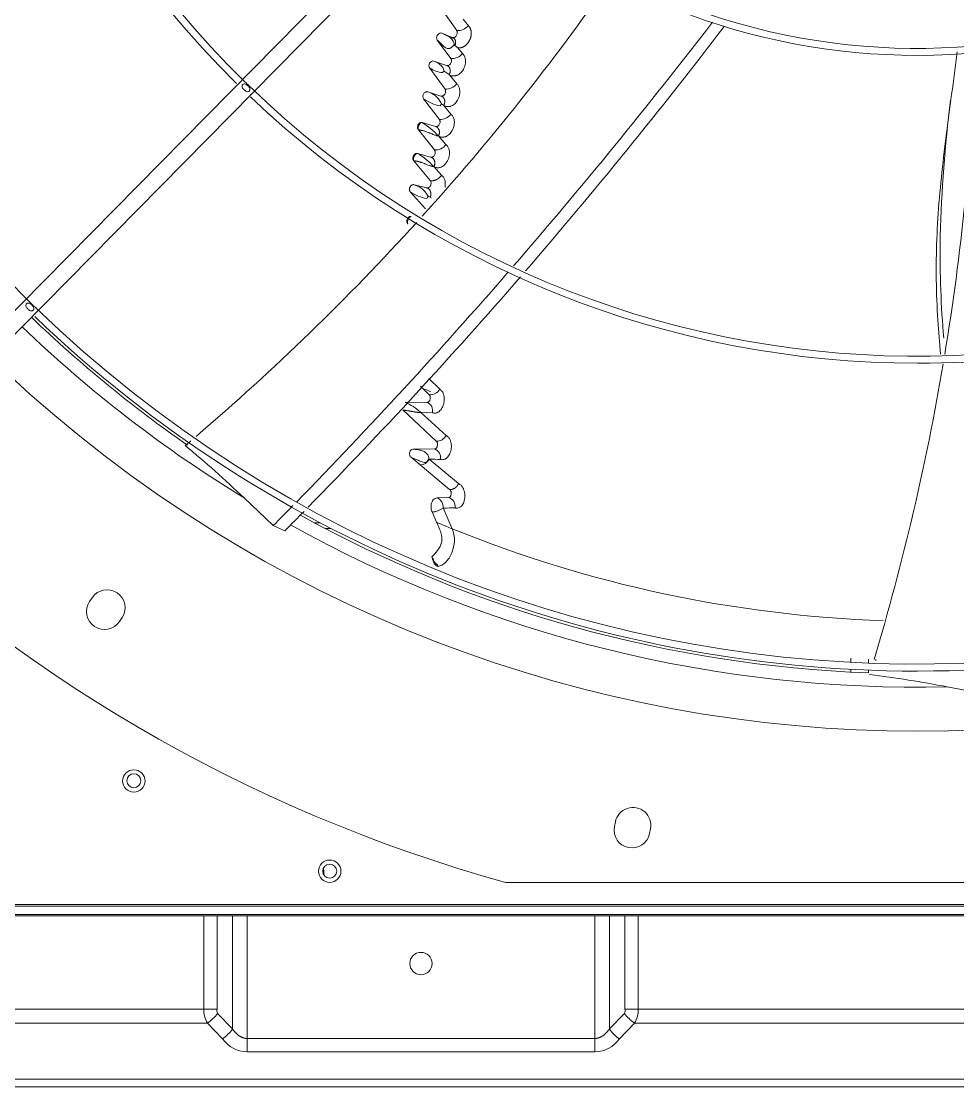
# Model space of a CAD drawing. Header units: millimetres. Extents: x 113490 to 142599, y -20467 to 115.
# Drawn here: x 125021 to 125355.6, y -11964.5 to -11583.8 of the extents above; entities that cross this region are included whole.
import ezdxf

# ---------------------------------------------------------------- set-up
doc = ezdxf.new("R2010")
doc.units = ezdxf.units.MM
doc.layers.add('DV3_0', color=7, linetype='Continuous')

msp = doc.modelspace()

# ---------------------------------------------------------------- linework, layer by layer
at = {"layer": 'DV3_0', "color": 7, "linetype": 'Continuous', "lineweight": 15}
for p, q in [((125327.2, -11374.23), (124993.6, -11712.53)), ((124994.45, -11720.21), (125332.11, -11377.79)), ((125176.62, -11587.14), (125172.01, -11580.55)), ((125180.78, -11585.38), (125178.97, -11583.04)), ((125174.51, -11597.1), (125169.68, -11590.5)), ((125171.3, -11588.05), (125175.02, -11589.58)), ((125175.84, -11590.08), (125171.84, -11588.41)), ((125175.66, -11592.25), (125175.95, -11592.46)), ((125175.94, -11592.46), (125177.06, -11593.26)), ((125178.67, -11595.27), (125177.06, -11593.26)), ((125168.48, -11598.03), (125173.01, -11599.59)), ((125172.43, -11608), (125166.95, -11600.5)), ((125172.09, -11601.57), (125173.93, -11602.84)), ((125176.61, -11606.15), (125174.03, -11602.92)), ((125166.27, -11608.99), (125170.98, -11610.5)), ((125170.43, -11618.86), (125164.79, -11611.5)), ((125170.8, -11613.89), (125170.7, -11614.06)), ((125170.95, -11613.63), (125170.8, -11613.89)), ((125170.89, -11612.83), (125171.12, -11613.27)), ((125171.12, -11613.27), (125170.95, -11613.63)), ((125171.12, -11613.27), (125171.93, -11613.82)), ((125174.56, -11616.97), (125171.93, -11613.82)), ((125171.93, -11613.82), (125171.98, -11613.84)), ((125164.31, -11620), (125169.04, -11621.4)), ((125168.68, -11629.78), (125162.9, -11622.54)), ((125172.75, -11627.86), (125170.06, -11624.76)), ((125170.06, -11624.76), (125170.11, -11624.77)), ((125167.19, -11640.75), (125161.25, -11633.62)), ((125162.61, -11631.05), (125167.35, -11632.34)), ((125171.18, -11638.82), (125168.4, -11635.71)), ((125168.4, -11635.71), (125168.48, -11635.74)), ((125165.46, -11650.78), (125160.07, -11644.81)), ((125161.37, -11642.2), (125165.9, -11643.34)), ((125165.74, -11645.22), (125166.43, -11646.26)), ((125166.19, -11646.7), (125165.92, -11647.11)), ((125166.43, -11646.26), (125166.19, -11646.7)), ((125166.43, -11646.26), (125167.13, -11646.67)), ((125170.52, -11715.25), (125166.65, -11711.49)), ((125166.8, -11717.25), (125163.72, -11714.13)), ((125158.15, -11719.92), (125165.98, -11719.99)), ((125169.3, -11733.81), (125157.31, -11722.68)), ((125163.66, -11723.51), (125167.91, -11723.7)), ((125172.8, -11731.77), (125163.67, -11723.51)), ((125163.6, -11742.25), (125160.29, -11739.54)), ((125160.92, -11736.7), (125168.66, -11736.62)), ((125166.73, -11740.27), (125166.69, -11740.05)), ((125177.27, -11748.98), (125166.73, -11740.27)), ((125174.08, -11751.06), (125163.6, -11742.25)), ((125100.63, -11754.1), (125111.07, -11764)), ((125169.63, -11754.06), (125173.69, -11753.96)), ((125169.43, -11762.82), (125167.82, -11759.14)), ((125175, -11765.15), (125171.77, -11757.71)), ((125125.72, -11762.98), (125127.85, -11762.98)), ((125111.07, -11764), (125115.16, -11765.89)), ((125131.67, -11764.98), (125129.51, -11764.98)), ((125167.74, -11775.19), (125167.75, -11775.17)), ((125046.38, -11789.76), (125045.44, -11791.17)), ((125056.08, -11798.28), (125057.02, -11796.87)), ((125317.43, -11812.87), (125317.43, -11811.36)), ((125317.43, -11816.37), (125317.43, -11815.37)), ((125351.89, -11821.62), (125366.03, -11824.31)), ((125233.29, -11869.88), (125232.96, -11871.55)), ((125245.51, -11874.04), (125245.84, -11872.38)), ((125129.02, -11886.32), (125129.23, -11888.99)), ((125488.41, -11891.49), (125194.06, -11891.49)), ((125838.58, -11899.99), (124844.67, -11899.99)), ((125838.58, -11902.99), (124844.67, -11902.99)), ((125086.22, -11903.49), (125001.46, -11903.49)), ((125090.99, -11903.49), (125086.22, -11903.49)), ((125090.99, -11903.49), (125096.51, -11903.49)), ((125101.68, -11903.49), (125096.51, -11903.49)), ((125101.68, -11903.49), (125226, -11903.49)), ((125231.16, -11903.49), (125226, -11903.49)), ((125231.16, -11903.49), (125236.69, -11903.49)), ((125241.46, -11903.49), (125236.69, -11903.49)), ((125241.46, -11903.49), (125441.02, -11903.49)), ((124783.62, -11964.49), (125898.86, -11964.49))]:
    msp.add_line(p, q, dxfattribs=at)
at = {"layer": 'DV3_0', "color": 7, "linetype": 'Continuous', "lineweight": 20}
for p, q in [((125323.74, -11813.15), (125323.74, -11811.7)), ((125326.36, -11812.36), (125326.36, -11811.84)), ((125323.74, -11816.66), (125323.74, -11815.65)), ((125851.84, -11899.39), (124831.6, -11899.39)), ((125086.22, -11936.74), (125086.22, -11903.49)), ((125090.99, -11936.74), (125090.99, -11903.49)), ((125096.51, -11943.87), (125096.51, -11903.49)), ((125101.68, -11947.25), (125101.68, -11903.49)), ((125226, -11947.25), (125226, -11903.49)), ((125231.16, -11943.87), (125231.16, -11903.49)), ((125236.69, -11903.49), (125236.69, -11936.74)), ((125241.46, -11903.49), (125241.46, -11936.74)), ((125086.22, -11936.74), (125001.46, -11936.74)), ((125090.99, -11936.74), (125086.22, -11936.74)), ((125236.69, -11936.74), (125241.46, -11936.74)), ((125441.02, -11936.74), (125241.46, -11936.74)), ((125087.55, -11941.77), (125000.13, -11941.77)), ((125092.93, -11947.36), (125087.55, -11941.77)), ((125096.51, -11943.87), (125091.13, -11938.28)), ((125236.55, -11938.28), (125231.16, -11943.87)), ((125240.13, -11941.77), (125234.74, -11947.36)), ((125442.35, -11941.77), (125240.13, -11941.77)), ((125226, -11947.25), (125101.68, -11947.25)), ((125101.68, -11947.25), (125101.68, -11952.04)), ((125226, -11947.25), (125226, -11952.04)), ((125226, -11952.04), (125101.68, -11952.04)), ((124783.62, -11961.85), (125898.86, -11961.85))]:
    msp.add_line(p, q, dxfattribs=at)
at = {"layer": 'DV3_0', "color": 7, "linetype": 'Continuous', "lineweight": 15}
for centre, radius in [((125061.24, -11855.25), 4), ((125061.24, -11855.15), 2.5), ((125131.23, -11887.49), 4), ((125131.23, -11887.49), 2.5), ((125163.84, -11920.49), 4)]:
    msp.add_circle(centre, radius, dxfattribs=at)
for centre, radius, start, end in [((125341.24, -11359.99), 453.5, 135.9912, 225.5589), ((125341.24, -11359.99), 346, 136.506, 225.3203), ((125341.24, -11359.99), 343.5, 135.6595, 225.6229), ((125341.24, -11359.99), 551.5, 195.4775, 254.5225), ((125341.24, -11359.99), 233.5, 225.7814, 315.7154), ((125341.24, -11359.99), 236, 270, 315.2644), ((125341.24, -11359.99), 236, 227.0266, 270), ((124516.84, -11069), 872.24, 317.92578, 325.02361), ((123744.45, -10413.41), 1921.39, 319.10975, 322.45989), ((125177, -11582.25), 4.9, 265.5101, 320.4178), ((123808.55, -10469.09), 1840.9, 319.15831, 322.66086), ((125167.31, -11598.8), 11.46, 61.1528, 69.6579), ((125170.35, -11594.28), 6.06, 34.5155, 65.6878), ((125173.29, -11592.05), 2.38, 355.0985, 30.3566), ((125171.65, -11589.05), 5.12, 298.9227, 308.0461), ((125174.88, -11592.31), 4.81, 265.5613, 321.8717), ((125171.4, -11588.71), 5.54, 307.927, 320.2638), ((124490.37, -11560.89), 872.25, 350.63739, 357.81353), ((125341.24, -11359.99), 343.5, 225.9212, 315.6512), ((125172.65, -11591.76), 10.44, 236.8811, 264.046), ((125167.8, -11598.21), 5.45, 313.7925, 317.47), ((125167.15, -11597.64), 6.31, 317.6452, 321.5525), ((125173.04, -11600.27), 0.78, 12.7225, 57.3488), ((125176.38, -11600.14), 3.64, 227.7428, 229.7409), ((125341.24, -11359.99), 343.5, 225.6229, 225.9212), ((125172.81, -11603.2), 4.81, 265.5115, 322.2315), ((125341.24, -11359.99), 346, 270, 315.3179), ((125341.24, -11359.99), 346, 226.461, 270), ((125164.15, -11616.26), 7.57, 26.9834, 73.7291), ((125170.95, -11611.24), 0.866, 16.0058, 57.6668), ((125173.7, -11599.02), 15.34, 234.4922, 258.7126), ((125877.82, -11676.52), 528.72, 172.9859, 178.2608), ((125170.77, -11614.15), 4.73, 265.8403, 323.2857), ((125151.37, -11641.51), 25.09, 41.8667, 58.9698), ((125168.96, -11622.18), 0.921, 18.0658, 57.5274), ((125169.02, -11625.21), 4.58, 265.7991, 324.5702), ((125149.61, -11653.13), 25.63, 42.8328, 59.5066), ((125167.23, -11633.15), 0.965, 19.7105, 57.2219), ((125168.64, -11631.64), 15.71, 236.9569, 260.0262), ((125159.03, -11650.26), 8.39, 36.859, 73.8365), ((125170.74, -11641.98), 5.92, 232.3975, 237.1972), ((124516.84, -11069), 872.24, 310.5122, 317.73309), ((125740.21, -11664.96), 390.91, 179.6523, 184.707), ((123744.45, -10413.41), 1921.39, 315.69478, 319.02272), ((123808.55, -10469.09), 1840.9, 315.58647, 319.0689), ((125341.24, -11359.99), 453.5, 225.9915, 315.56), ((125341.24, -11359.99), 456, 270, 315.5611), ((125341.24, -11359.99), 453.5, 225.5589, 225.9915), ((125341.24, -11359.99), 457, 226.1533, 235.1929), ((125341.24, -11359.99), 456, 226.2335, 270), ((125341.24, -11359.99), 477.5, 226.9802, 313.0198), ((124490.37, -11560.89), 872.25, 343.27776, 350.41393), ((125347.66, -11343.41), 414.13, 243.8682, 244.1867), ((125167.16, -11713.46), 3.81, 264.7001, 331.9048), ((125150.22, -11738.13), 19.86, 47.4041, 66.4859), ((125164.97, -11722.87), 3.05, 344.1564, 70.634), ((125169.59, -11730.27), 3.55, 265.4096, 335.1519), ((124516.84, -11069), 872.24, 310.18237, 310.35176), ((124819.36, -12048.7), 407.31, 46.3255, 50.2835), ((125163.77, -11739.05), 3.2, 266.8406, 337.4758), ((125163.31, -11738.63), 3.66, 311.5503, 337.1639), ((125163.83, -11740.23), 2.86, 3.4886, 9.9712), ((125171.17, -11580.93), 159.41, 268.4037, 269.8503), ((125167.62, -11739.65), 3.21, 347.6517, 71.1439), ((125165.28, -11739.51), 1.92, 273.3073, 284.0677), ((125167.91, -11757.52), 3.86, 357.1818, 63.5888), ((125172.62, -11757.21), 3.43, 352.2982, 71.7881), ((123744.45, -10413.41), 1921.39, 315.33791, 315.63669), ((123808.55, -10469.09), 1840.9, 315.21602, 315.52108), ((125167.56, -11752.25), 6.9, 272.155, 307.597), ((125167.48, -11752.02), 7.13, 272.7525, 306.9995), ((125172.04, -11585.05), 172.67, 269.9107, 271.3205), ((125341.24, -11359.99), 457, 241.1263, 267.8054), ((125315.86, -11420.07), 372.72, 246.8673, 247.7953), ((125051.7, -11793.31), 6.4, 326.25, 146.25), ((125050.76, -11794.72), 6.4, 146.25, 326.25), ((125274.52, -12221.64), 407.44, 79.0531, 83.0099), ((125239.57, -11871.13), 6.4, 348.75, 168.75), ((125239.24, -11872.79), 6.4, 168.75, 348.75)]:
    msp.add_arc(centre, radius, start, end, dxfattribs=at)
at = {"layer": 'DV3_0', "color": 7, "linetype": 'Continuous', "lineweight": 20}
for centre, radius, start, end in [((125669.44, -11667.05), 320.16, 178.8238, 179.2018), ((125341.24, -11359.99), 461.75, 226.1456, 238.5954), ((125341.24, -11359.99), 461.75, 240.9755, 271.3224), ((125344.53, -11347.24), 450.99, 247.92, 268.0313), ((125095.55, -11936.97), 9.33, 178.573, 210.9696), ((125092.78, -11937.36), 1.89, 160.9993, 209.2458), ((125234.9, -11937.36), 1.89, 330.7536, 19.0013), ((125232.13, -11936.97), 9.33, 329.0299, 1.4276), ((125101.93, -11941.05), 10.99, 215.0741, 268.685), ((125225.75, -11941.05), 10.99, 271.315, 324.9258)]:
    msp.add_arc(centre, radius, start, end, dxfattribs=at)
at = {"layer": 'DV3_0', "color": 7, "linetype": 'Continuous', "lineweight": 15}
for centre, major_axis, start_param, end_param in [((125087.55, -11938.28), (4.49, 4.33), 4.313983, 5.138233), ((125240.13, -11938.28), (-4.49, 4.33), 1.144952, 1.969202), ((125092.93, -11943.87), (4.49, 4.33), 4.313983, 5.138233), ((125234.74, -11943.87), (-4.49, 4.33), 1.144952, 1.969202)]:
    msp.add_ellipse(centre, major_axis=major_axis, ratio=0.436952, start_param=start_param, end_param=end_param, dxfattribs=at)
for points, knots in [([(125171.3, -11588.05), (125171.1, -11587.97), (125170.84, -11587.95), (125170.31, -11588.12), (125170.04, -11588.31), (125169.72, -11588.73), (125169.62, -11588.9), (125169.49, -11589.25), (125169.46, -11589.43), (125169.42, -11589.93), (125169.49, -11590.22), (125169.68, -11590.5)], [0, 0, 0, 0, 0.25, 0.25, 0.5, 0.5, 0.625, 0.625, 0.75, 0.75, 1, 1, 1, 1]), ([(125175.02, -11589.58), (125175.08, -11589.6), (125175.2, -11589.65), (125175.47, -11589.66), (125175.84, -11589.57), (125176.26, -11589.27), (125176.59, -11588.83), (125176.79, -11588.32), (125176.84, -11587.85), (125176.79, -11587.45), (125176.67, -11587.24), (125176.62, -11587.14)], [0, 0, 0, 0, 0.059552, 0.118886, 0.252324, 0.393065, 0.538483, 0.678997, 0.797391, 0.899757, 1, 1, 1, 1]), ([(125177.06, -11593.26), (125177.12, -11593.27), (125177.23, -11593.29), (125177.4, -11593.3), (125177.57, -11593.3), (125177.73, -11593.29), (125177.9, -11593.28), (125178.06, -11593.25), (125178.21, -11593.22), (125178.37, -11593.18), (125178.52, -11593.13), (125178.67, -11593.08), (125178.81, -11593.02), (125178.95, -11592.95), (125179.09, -11592.88), (125179.22, -11592.81), (125179.35, -11592.73), (125179.48, -11592.65), (125179.78, -11592.44), (125180.22, -11592.05), (125180.75, -11591.41), (125181.18, -11590.7), (125181.45, -11590.07), (125181.61, -11589.56), (125181.71, -11589.17), (125181.77, -11588.77), (125181.81, -11588.38), (125181.82, -11587.98), (125181.8, -11587.6), (125181.74, -11587.22), (125181.65, -11586.86), (125181.54, -11586.51), (125181.39, -11586.19), (125181.22, -11585.89), (125181.01, -11585.62), (125180.86, -11585.46), (125180.78, -11585.38)], [0, 0, 0, 0, 0.017644, 0.035018, 0.052126, 0.068973, 0.085565, 0.101908, 0.118008, 0.133871, 0.149502, 0.164898, 0.180048, 0.194945, 0.209583, 0.223959, 0.238069, 0.251912, 0.265486, 0.340307, 0.413663, 0.485198, 0.554379, 0.588972, 0.62364, 0.658346, 0.693024, 0.727603, 0.762022, 0.796297, 0.830476, 0.864559, 0.898512, 0.932346, 0.966158, 1, 1, 1, 1]), ([(125169.68, -11590.5), (125169.98, -11590.75), (125170.28, -11591.05), (125170.88, -11591.68), (125171.19, -11592.03), (125171.69, -11592.53), (125171.86, -11592.69), (125172.22, -11593), (125172.42, -11593.14), (125172.83, -11593.39), (125173.06, -11593.49), (125173.56, -11593.59), (125173.83, -11593.6), (125174.12, -11593.53)], [0, 0, 0, 0, 0.25, 0.25, 0.5, 0.5, 0.625, 0.625, 0.75, 0.75, 0.875, 0.875, 1, 1, 1, 1]), ([(125175.95, -11592.46), (125175.96, -11592.42), (125176, -11592.34), (125176.06, -11592.21), (125176.1, -11592.09), (125176.14, -11591.96), (125176.17, -11591.83), (125176.19, -11591.71), (125176.21, -11591.58), (125176.22, -11591.45), (125176.23, -11591.33), (125176.23, -11591.21), (125176.22, -11591.08), (125176.2, -11590.97), (125176.18, -11590.85), (125176.15, -11590.73), (125176.12, -11590.62), (125176.08, -11590.52), (125176.03, -11590.42), (125175.98, -11590.32), (125175.91, -11590.22), (125175.85, -11590.13), (125175.78, -11590.05), (125175.7, -11589.97), (125175.62, -11589.9), (125175.53, -11589.83), (125175.44, -11589.77), (125175.34, -11589.71), (125175.24, -11589.66), (125175.13, -11589.62), (125175.05, -11589.6), (125175.02, -11589.58)], [0, 0, 0, 0, 0.032444, 0.064928, 0.09749, 0.13016, 0.162965, 0.195922, 0.229044, 0.262342, 0.295822, 0.329485, 0.363334, 0.39737, 0.431594, 0.466006, 0.500609, 0.535407, 0.570392, 0.605558, 0.64089, 0.676374, 0.711994, 0.747731, 0.783569, 0.819492, 0.855486, 0.891538, 0.927643, 0.963796, 1, 1, 1, 1]), ([(125174.03, -11602.92), (125174.18, -11603.01), (125174.48, -11603.18), (125174.96, -11603.31), (125175.4, -11603.36), (125175.8, -11603.34), (125176.16, -11603.28), (125176.47, -11603.19), (125177.19, -11602.92), (125178.24, -11602.17), (125179.16, -11600.8), (125179.65, -11599.47), (125179.82, -11598.26), (125179.72, -11597.09), (125179.35, -11596.03), (125178.9, -11595.53), (125178.67, -11595.27)], [0, 0, 0, 0, 0.048712, 0.093297, 0.133867, 0.170457, 0.203036, 0.231538, 0.255882, 0.403164, 0.540731, 0.633138, 0.726086, 0.818306, 0.909472, 1, 1, 1, 1]), ([(125355.49, -11594.71), (125355.15, -11597.27), (125354.81, -11599.81), (125353.12, -11612.36), (125351.74, -11622.3), (125349.46, -11642.05), (125348.54, -11651.86), (125347.77, -11671.33), (125347.94, -11680.98), (125348.77, -11694.63), (125349.08, -11698.66), (125349.46, -11702.69)], [0.0934532, 0.0934532, 0.0934532, 0.0934532, 0.125, 0.125, 0.25, 0.25, 0.375, 0.375, 0.5, 0.5, 0.5526716, 0.5526716, 0.5526716, 0.5526716]), ([(125168.48, -11598.03), (125168.23, -11597.94), (125167.92, -11597.97), (125167.35, -11598.25), (125167.09, -11598.51), (125166.84, -11598.98), (125166.77, -11599.15), (125166.7, -11599.47), (125166.69, -11599.62), (125166.71, -11600.05), (125166.79, -11600.28), (125166.95, -11600.5)], [0, 0, 0, 0, 0.25, 0.25, 0.5, 0.5, 0.625, 0.625, 0.75, 0.75, 1, 1, 1, 1]), ([(125172.09, -11601.57), (125172.02, -11601.11), (125171.84, -11600.68), (125171.36, -11599.93), (125171.06, -11599.6), (125170.08, -11598.73), (125169.3, -11598.3), (125168.48, -11598.03)], [0, 0, 0, 0, 0.25, 0.25, 0.5, 0.5, 1, 1, 1, 1]), ([(125173.01, -11599.59), (125173.07, -11599.6), (125173.2, -11599.64), (125173.47, -11599.64), (125173.83, -11599.52), (125174.23, -11599.2), (125174.55, -11598.75), (125174.72, -11598.24), (125174.75, -11597.78), (125174.69, -11597.46), (125174.6, -11597.24), (125174.54, -11597.15), (125174.51, -11597.1)], [0, 0, 0, 0, 0.061712, 0.124068, 0.257055, 0.398269, 0.543459, 0.683288, 0.800054, 0.90078, 0.950773, 1, 1, 1, 1]), ([(125173.93, -11602.84), (125173.95, -11602.8), (125174, -11602.71), (125174.06, -11602.58), (125174.11, -11602.45), (125174.16, -11602.32), (125174.2, -11602.19), (125174.24, -11602.05), (125174.26, -11601.92), (125174.28, -11601.79), (125174.3, -11601.65), (125174.3, -11601.52), (125174.3, -11601.39), (125174.3, -11601.26), (125174.28, -11601.14), (125174.26, -11601.01), (125174.24, -11600.89), (125174.2, -11600.77), (125174.16, -11600.66), (125174.12, -11600.55), (125174.06, -11600.44), (125174, -11600.34), (125173.94, -11600.25), (125173.87, -11600.15), (125173.79, -11600.07), (125173.71, -11599.99), (125173.63, -11599.91), (125173.53, -11599.84), (125173.44, -11599.78), (125173.34, -11599.72), (125173.23, -11599.67), (125173.12, -11599.62), (125173.05, -11599.6), (125173.01, -11599.59)], [0, 0, 0, 0, 0.030721, 0.061407, 0.092102, 0.122841, 0.153652, 0.184559, 0.215579, 0.246725, 0.278006, 0.309429, 0.340997, 0.372715, 0.404583, 0.436606, 0.468785, 0.501126, 0.533632, 0.566299, 0.59912, 0.632082, 0.665173, 0.698377, 0.731679, 0.765062, 0.798512, 0.832013, 0.865554, 0.899127, 0.932725, 0.966348, 1, 1, 1, 1]), ([(125102.51, -11608.71), (125102.47, -11608.75), (125102.38, -11608.84), (125102.14, -11608.95), (125101.74, -11608.99), (125101.31, -11608.81), (125100.92, -11608.55), (125100.61, -11608.27), (125100.33, -11607.97), (125100.06, -11607.6), (125099.87, -11607.18), (125099.9, -11606.78), (125100.01, -11606.54), (125100.09, -11606.45), (125100.13, -11606.41)], [0, 0, 0, 0, 0.040471, 0.081926, 0.180876, 0.319892, 0.408079, 0.503208, 0.597701, 0.68481, 0.821378, 0.918632, 0.959731, 1, 1, 1, 1]), ([(125100.13, -11606.41), (125100.18, -11606.37), (125100.27, -11606.28), (125100.51, -11606.17), (125100.9, -11606.13), (125101.34, -11606.31), (125101.72, -11606.58), (125102.03, -11606.85), (125102.32, -11607.16), (125102.59, -11607.53), (125102.77, -11607.95), (125102.74, -11608.34), (125102.63, -11608.58), (125102.55, -11608.67), (125102.51, -11608.71)], [0, 0, 0, 0, 0.040443, 0.081793, 0.180216, 0.319289, 0.407802, 0.503208, 0.598506, 0.68594, 0.822069, 0.918689, 0.959722, 1, 1, 1, 1]), ([(125171.98, -11613.84), (125172.14, -11613.93), (125172.45, -11614.11), (125172.93, -11614.26), (125173.37, -11614.31), (125173.77, -11614.3), (125174.13, -11614.24), (125174.43, -11614.16), (125175.14, -11613.9), (125176.19, -11613.16), (125177.12, -11611.77), (125177.61, -11610.43), (125177.79, -11609.2), (125177.69, -11608.01), (125177.32, -11606.92), (125176.85, -11606.4), (125176.61, -11606.15)], [0, 0, 0, 0, 0.049725, 0.09487, 0.135552, 0.171819, 0.203628, 0.230893, 0.253518, 0.400765, 0.538713, 0.630437, 0.723371, 0.816167, 0.908233, 1, 1, 1, 1]), ([(125164.79, -11611.5), (125164.73, -11611.4), (125164.6, -11611.2), (125164.52, -11610.81), (125164.53, -11610.36), (125164.68, -11609.86), (125164.99, -11609.4), (125165.4, -11609.07), (125165.78, -11608.95), (125166.07, -11608.94), (125166.2, -11608.98), (125166.27, -11608.99)], [0, 0, 0, 0, 0.103624, 0.201896, 0.31398, 0.451787, 0.59527, 0.73673, 0.874824, 0.938298, 1, 1, 1, 1]), ([(125170.98, -11610.5), (125171.04, -11610.52), (125171.17, -11610.55), (125171.44, -11610.54), (125171.8, -11610.41), (125172.19, -11610.09), (125172.49, -11609.63), (125172.65, -11609.12), (125172.67, -11608.66), (125172.61, -11608.34), (125172.52, -11608.13), (125172.46, -11608.04), (125172.43, -11608)], [0, 0, 0, 0, 0.062127, 0.125087, 0.257837, 0.399205, 0.545067, 0.685923, 0.803386, 0.90406, 0.952122, 1, 1, 1, 1]), ([(125171.98, -11613.84), (125172, -11613.79), (125172.05, -11613.71), (125172.11, -11613.57), (125172.16, -11613.44), (125172.21, -11613.3), (125172.25, -11613.17), (125172.28, -11613.03), (125172.31, -11612.89), (125172.33, -11612.76), (125172.34, -11612.62), (125172.34, -11612.48), (125172.34, -11612.35), (125172.33, -11612.22), (125172.31, -11612.09), (125172.29, -11611.96), (125172.26, -11611.84), (125172.23, -11611.72), (125172.18, -11611.6), (125172.13, -11611.49), (125172.08, -11611.38), (125172.01, -11611.28), (125171.95, -11611.18), (125171.87, -11611.08), (125171.79, -11610.99), (125171.71, -11610.91), (125171.62, -11610.83), (125171.52, -11610.76), (125171.42, -11610.7), (125171.32, -11610.64), (125171.21, -11610.58), (125171.1, -11610.54), (125171.02, -11610.51), (125170.98, -11610.5)], [0, 0, 0, 0, 0.030662, 0.061288, 0.091921, 0.122598, 0.15335, 0.184199, 0.215166, 0.246262, 0.2775, 0.308884, 0.340421, 0.372114, 0.403966, 0.435979, 0.468156, 0.500504, 0.533023, 0.565711, 0.598557, 0.631551, 0.664678, 0.697923, 0.73127, 0.764701, 0.7982, 0.831754, 0.865349, 0.898975, 0.932627, 0.966301, 1, 1, 1, 1]), ([(125170.11, -11624.77), (125170.26, -11624.86), (125170.56, -11625.03), (125171.03, -11625.17), (125171.47, -11625.22), (125171.87, -11625.21), (125172.23, -11625.14), (125172.54, -11625.05), (125173.26, -11624.77), (125174.3, -11624), (125175.2, -11622.59), (125175.66, -11621.23), (125175.82, -11620.01), (125175.7, -11618.82), (125175.29, -11617.73), (125174.81, -11617.23), (125174.56, -11616.97)], [0, 0, 0, 0, 0.047949, 0.091845, 0.131809, 0.167905, 0.2001, 0.228322, 0.252481, 0.399943, 0.539027, 0.629782, 0.722249, 0.81505, 0.907464, 1, 1, 1, 1]), ([(125162.9, -11622.54), (125162.88, -11622.52), (125162.84, -11622.48), (125162.8, -11622.4), (125162.76, -11622.33), (125162.71, -11622.22), (125162.66, -11622.08), (125162.62, -11621.89), (125162.6, -11621.68), (125162.62, -11621.35), (125162.72, -11621.01), (125162.89, -11620.69), (125163.05, -11620.46), (125163.24, -11620.27), (125163.45, -11620.12), (125163.67, -11620.02), (125163.87, -11619.97), (125164.04, -11619.96), (125164.18, -11619.97), (125164.27, -11619.99), (125164.31, -11620)], [0, 0, 0, 0, 0.023997, 0.048085, 0.072391, 0.09704, 0.146565, 0.196478, 0.252296, 0.308899, 0.447394, 0.518709, 0.590696, 0.663416, 0.735191, 0.803703, 0.87187, 0.915381, 0.957876, 1, 1, 1, 1]), ([(125162.9, -11622.54), (125162.82, -11622.36), (125162.8, -11622.08), (125162.88, -11621.48), (125162.99, -11621.14), (125163.29, -11620.56), (125163.49, -11620.31), (125163.91, -11620), (125164.13, -11619.95), (125164.31, -11620)], [0, 0, 0, 0, 0.25, 0.25, 0.5, 0.5, 0.75, 0.75, 1, 1, 1, 1]), ([(125169.04, -11621.4), (125169.1, -11621.41), (125169.23, -11621.44), (125169.5, -11621.42), (125169.85, -11621.29), (125170.23, -11620.96), (125170.52, -11620.49), (125170.67, -11619.98), (125170.68, -11619.52), (125170.61, -11619.21), (125170.52, -11619), (125170.46, -11618.91), (125170.43, -11618.86)], [0, 0, 0, 0, 0.061858, 0.124527, 0.256747, 0.397935, 0.544068, 0.685407, 0.802956, 0.903358, 0.951888, 1, 1, 1, 1]), ([(125170.11, -11624.77), (125170.13, -11624.73), (125170.17, -11624.64), (125170.23, -11624.51), (125170.28, -11624.37), (125170.33, -11624.23), (125170.36, -11624.09), (125170.39, -11623.95), (125170.42, -11623.82), (125170.43, -11623.68), (125170.44, -11623.54), (125170.45, -11623.4), (125170.44, -11623.27), (125170.43, -11623.14), (125170.41, -11623.01), (125170.39, -11622.88), (125170.35, -11622.75), (125170.31, -11622.63), (125170.27, -11622.51), (125170.22, -11622.4), (125170.16, -11622.29), (125170.09, -11622.19), (125170.02, -11622.08), (125169.95, -11621.99), (125169.87, -11621.9), (125169.78, -11621.81), (125169.69, -11621.74), (125169.59, -11621.66), (125169.49, -11621.6), (125169.38, -11621.54), (125169.27, -11621.48), (125169.16, -11621.44), (125169.08, -11621.41), (125169.04, -11621.4)], [0, 0, 0, 0, 0.030541, 0.061049, 0.09157, 0.12214, 0.152791, 0.183548, 0.214428, 0.245447, 0.276615, 0.307941, 0.339429, 0.371083, 0.402906, 0.434903, 0.467075, 0.499427, 0.531962, 0.564675, 0.597556, 0.630594, 0.663775, 0.697081, 0.730497, 0.764005, 0.797589, 0.831233, 0.864925, 0.898652, 0.932409, 0.966192, 1, 1, 1, 1]), ([(125170.06, -11624.76), (125170.01, -11624.75), (125169.91, -11624.74), (125169.75, -11624.72), (125169.58, -11624.69), (125169.41, -11624.65), (125169.13, -11624.58), (125168.7, -11624.43), (125168.11, -11624.2), (125167.53, -11623.95), (125167.06, -11623.75), (125166.61, -11623.56), (125166.12, -11623.37), (125165.62, -11623.18), (125165.21, -11623.05), (125164.87, -11622.95), (125164.55, -11622.87), (125164.23, -11622.8), (125163.93, -11622.74), (125163.65, -11622.68), (125163.38, -11622.63), (125163.12, -11622.59), (125162.97, -11622.56), (125162.9, -11622.54)], [0, 0, 0, 0, 0.022349, 0.045451, 0.069335, 0.09403, 0.119558, 0.190912, 0.284349, 0.376471, 0.44345, 0.485057, 0.569523, 0.642907, 0.687857, 0.73071, 0.77175, 0.811297, 0.849706, 0.887364, 0.924682, 0.962083, 1, 1, 1, 1]), ([(125167.35, -11632.34), (125167.41, -11632.35), (125167.54, -11632.38), (125167.81, -11632.36), (125168.15, -11632.22), (125168.53, -11631.87), (125168.81, -11631.4), (125168.95, -11630.89), (125168.95, -11630.43), (125168.87, -11630.12), (125168.77, -11629.91), (125168.71, -11629.82), (125168.68, -11629.78)], [0, 0, 0, 0, 0.061627, 0.124066, 0.255996, 0.397291, 0.543969, 0.685918, 0.803556, 0.903737, 0.952044, 1, 1, 1, 1]), ([(125168.48, -11635.74), (125168.63, -11635.82), (125168.92, -11635.98), (125169.38, -11636.11), (125169.81, -11636.16), (125170.21, -11636.14), (125170.57, -11636.07), (125170.89, -11635.98), (125171.61, -11635.68), (125172.64, -11634.88), (125173.51, -11633.45), (125173.94, -11632.09), (125174.07, -11630.87), (125173.93, -11629.69), (125173.51, -11628.61), (125173, -11628.11), (125172.75, -11627.86)], [0, 0, 0, 0, 0.046642, 0.089607, 0.12902, 0.164956, 0.19739, 0.226259, 0.251477, 0.399281, 0.53953, 0.629234, 0.721185, 0.813961, 0.906708, 1, 1, 1, 1]), ([(125161.25, -11633.62), (125161.23, -11633.6), (125161.2, -11633.55), (125161.15, -11633.48), (125161.11, -11633.41), (125161.06, -11633.3), (125161, -11633.16), (125160.96, -11632.97), (125160.94, -11632.77), (125160.95, -11632.44), (125161.04, -11632.1), (125161.2, -11631.77), (125161.36, -11631.54), (125161.55, -11631.35), (125161.76, -11631.19), (125161.97, -11631.08), (125162.17, -11631.03), (125162.34, -11631.01), (125162.48, -11631.02), (125162.57, -11631.04), (125162.61, -11631.05)], [0, 0, 0, 0, 0.023889, 0.047877, 0.07209, 0.09665, 0.14604, 0.195842, 0.251676, 0.3083, 0.447362, 0.518962, 0.591199, 0.664024, 0.735849, 0.804261, 0.872291, 0.915659, 0.958013, 1, 1, 1, 1]), ([(125161.25, -11633.62), (125161.17, -11633.44), (125161.15, -11633.17), (125161.22, -11632.56), (125161.32, -11632.23), (125161.62, -11631.64), (125161.81, -11631.38), (125162.22, -11631.07), (125162.43, -11631), (125162.61, -11631.05)], [0, 0, 0, 0, 0.25, 0.25, 0.5, 0.5, 0.75, 0.75, 1, 1, 1, 1]), ([(125168.4, -11635.71), (125168.35, -11635.71), (125168.25, -11635.7), (125168.09, -11635.68), (125167.93, -11635.65), (125167.76, -11635.62), (125167.48, -11635.55), (125167.05, -11635.42), (125166.47, -11635.2), (125165.89, -11634.97), (125165.42, -11634.78), (125164.97, -11634.59), (125164.49, -11634.41), (125163.99, -11634.24), (125163.57, -11634.11), (125163.24, -11634.02), (125162.91, -11633.94), (125162.59, -11633.87), (125162.29, -11633.81), (125162.01, -11633.76), (125161.73, -11633.71), (125161.48, -11633.66), (125161.33, -11633.63), (125161.25, -11633.62)], [0, 0, 0, 0, 0.022138, 0.045009, 0.068643, 0.093067, 0.118304, 0.188943, 0.281085, 0.373632, 0.440308, 0.480842, 0.565479, 0.639048, 0.684263, 0.727434, 0.768841, 0.808803, 0.847669, 0.885817, 0.923645, 0.961567, 1, 1, 1, 1]), ([(125168.48, -11635.74), (125168.5, -11635.69), (125168.54, -11635.6), (125168.6, -11635.47), (125168.65, -11635.33), (125168.69, -11635.19), (125168.72, -11635.05), (125168.75, -11634.91), (125168.77, -11634.77), (125168.79, -11634.63), (125168.79, -11634.5), (125168.79, -11634.36), (125168.79, -11634.22), (125168.77, -11634.09), (125168.75, -11633.96), (125168.72, -11633.83), (125168.69, -11633.71), (125168.65, -11633.58), (125168.6, -11633.47), (125168.55, -11633.35), (125168.49, -11633.24), (125168.42, -11633.14), (125168.35, -11633.04), (125168.27, -11632.94), (125168.19, -11632.85), (125168.1, -11632.76), (125168, -11632.68), (125167.91, -11632.61), (125167.8, -11632.54), (125167.7, -11632.48), (125167.58, -11632.43), (125167.47, -11632.38), (125167.39, -11632.35), (125167.35, -11632.34)], [0, 0, 0, 0, 0.030435, 0.060841, 0.091264, 0.121741, 0.152303, 0.182977, 0.213782, 0.244732, 0.27584, 0.307114, 0.338559, 0.37018, 0.40198, 0.433962, 0.466131, 0.498489, 0.53104, 0.563776, 0.59669, 0.629768, 0.662996, 0.696357, 0.729835, 0.763411, 0.797068, 0.830791, 0.864566, 0.898381, 0.932227, 0.9661, 1, 1, 1, 1]), ([(125165.9, -11643.34), (125165.97, -11643.35), (125166.09, -11643.37), (125166.36, -11643.34), (125166.71, -11643.19), (125167.08, -11642.84), (125167.35, -11642.37), (125167.47, -11641.85), (125167.47, -11641.39), (125167.38, -11641.08), (125167.28, -11640.87), (125167.22, -11640.79), (125167.19, -11640.75)], [0, 0, 0, 0, 0.061406, 0.123605, 0.255267, 0.396706, 0.543947, 0.686506, 0.804218, 0.904136, 0.952269, 1, 1, 1, 1]), ([(125171.18, -11638.82), (125171.15, -11638.87), (125171.08, -11638.96), (125170.97, -11639.09), (125170.86, -11639.22), (125170.76, -11639.33), (125170.65, -11639.44), (125170.55, -11639.54), (125170.45, -11639.63), (125170.35, -11639.72), (125170.26, -11639.8), (125170.17, -11639.87), (125170.08, -11639.93), (125170, -11639.99), (125169.93, -11640.04), (125169.86, -11640.08), (125169.79, -11640.12), (125169.74, -11640.16), (125169.68, -11640.19), (125169.64, -11640.22), (125169.6, -11640.24), (125169.56, -11640.26), (125169.54, -11640.27), (125169.52, -11640.28), (125169.5, -11640.29), (125169.41, -11640.34), (125169.24, -11640.43), (125168.99, -11640.53), (125168.75, -11640.62), (125168.52, -11640.69), (125168.3, -11640.74), (125168.09, -11640.77), (125167.89, -11640.79), (125167.7, -11640.79), (125167.52, -11640.79), (125167.35, -11640.77), (125167.24, -11640.75), (125167.19, -11640.75)], [0, 0, 0, 0, 0.035262, 0.068967, 0.101155, 0.131854, 0.161087, 0.188869, 0.21521, 0.240119, 0.263599, 0.285654, 0.306284, 0.325489, 0.343267, 0.359617, 0.374536, 0.388021, 0.400067, 0.410673, 0.419833, 0.427546, 0.433807, 0.438615, 0.441967, 0.443862, 0.50247, 0.559291, 0.614408, 0.66788, 0.719754, 0.770071, 0.818875, 0.866215, 0.912143, 0.956718, 1, 1, 1, 1]), ([(125172.39, -11643.11), (125172.42, -11642.98), (125172.51, -11642.47), (125172.55, -11641.57), (125172.35, -11640.48), (125171.92, -11639.49), (125171.43, -11639.04), (125171.18, -11638.82)], [0.6022969, 0.6022969, 0.6022969, 0.6022969, 0.635456, 0.7251168, 0.8159648, 0.9074058, 1, 1, 1, 1]), ([(125160.07, -11644.81), (125160.05, -11644.78), (125160.01, -11644.74), (125159.95, -11644.66), (125159.91, -11644.58), (125159.85, -11644.47), (125159.8, -11644.34), (125159.74, -11644.08), (125159.73, -11643.78), (125159.78, -11643.46), (125159.86, -11643.19), (125159.98, -11642.93), (125160.14, -11642.71), (125160.32, -11642.51), (125160.52, -11642.35), (125160.74, -11642.24), (125160.93, -11642.19), (125161.1, -11642.17), (125161.24, -11642.17), (125161.32, -11642.19), (125161.37, -11642.2)], [0, 0, 0, 0, 0.028007, 0.055032, 0.081193, 0.106619, 0.153365, 0.20124, 0.314031, 0.380881, 0.453942, 0.525375, 0.597439, 0.669138, 0.739919, 0.808326, 0.876169, 0.918445, 0.959511, 1, 1, 1, 1]), ([(125167.13, -11646.67), (125167.15, -11646.62), (125167.18, -11646.53), (125167.23, -11646.4), (125167.28, -11646.27), (125167.31, -11646.13), (125167.34, -11645.99), (125167.36, -11645.86), (125167.38, -11645.72), (125167.39, -11645.58), (125167.39, -11645.45), (125167.38, -11645.31), (125167.37, -11645.18), (125167.35, -11645.05), (125167.33, -11644.92), (125167.3, -11644.8), (125167.26, -11644.67), (125167.22, -11644.56), (125167.17, -11644.44), (125167.11, -11644.33), (125167.05, -11644.22), (125166.98, -11644.12), (125166.91, -11644.02), (125166.83, -11643.93), (125166.74, -11643.84), (125166.65, -11643.75), (125166.56, -11643.68), (125166.46, -11643.6), (125166.36, -11643.54), (125166.25, -11643.48), (125166.14, -11643.42), (125166.02, -11643.37), (125165.94, -11643.35), (125165.9, -11643.34)], [0, 0, 0, 0, 0.030187, 0.060371, 0.090594, 0.120893, 0.151298, 0.181832, 0.212515, 0.24336, 0.27438, 0.305582, 0.336971, 0.368552, 0.400328, 0.432301, 0.464474, 0.49685, 0.52943, 0.562209, 0.595176, 0.628319, 0.661623, 0.695073, 0.72865, 0.762337, 0.796117, 0.829975, 0.863895, 0.897866, 0.931877, 0.965922, 1, 1, 1, 1]), ([(125159.12, -11656.18), (125159.1, -11656.16), (125159.07, -11656.12), (125159.02, -11656.06), (125158.97, -11655.99), (125158.91, -11655.88), (125158.85, -11655.74), (125158.8, -11655.56), (125158.77, -11655.35), (125158.77, -11655.02), (125158.84, -11654.66), (125159, -11654.32), (125159.15, -11654.08), (125159.34, -11653.88), (125159.54, -11653.72), (125159.76, -11653.6), (125159.95, -11653.54), (125160.12, -11653.52), (125160.26, -11653.53), (125160.35, -11653.55), (125160.39, -11653.56)], [0, 0, 0, 0, 0.023717, 0.047529, 0.071567, 0.095958, 0.144865, 0.194255, 0.24993, 0.306447, 0.447124, 0.519636, 0.592736, 0.666021, 0.738106, 0.806218, 0.873827, 0.916713, 0.958547, 1, 1, 1, 1]), ([(125159.12, -11656.18), (125159.04, -11656.02), (125159.01, -11655.76), (125159.07, -11655.15), (125159.17, -11654.81), (125159.44, -11654.2), (125159.63, -11653.93), (125160.02, -11653.59), (125160.22, -11653.51), (125160.39, -11653.56)], [0, 0, 0, 0, 0.25, 0.25, 0.5, 0.5, 0.75, 0.75, 1, 1, 1, 1]), ([(125025.27, -11687.04), (125025.23, -11687.08), (125025.14, -11687.17), (125024.9, -11687.28), (125024.5, -11687.32), (125024.07, -11687.14), (125023.68, -11686.88), (125023.37, -11686.6), (125023.09, -11686.3), (125022.82, -11685.92), (125022.64, -11685.5), (125022.67, -11685.11), (125022.78, -11684.87), (125022.86, -11684.78), (125022.9, -11684.73)], [0, 0, 0, 0, 0.040441, 0.08184, 0.180502, 0.319168, 0.407275, 0.502441, 0.597059, 0.684342, 0.821198, 0.918588, 0.959713, 1, 1, 1, 1]), ([(125022.9, -11684.73), (125022.94, -11684.69), (125023.03, -11684.61), (125023.27, -11684.49), (125023.67, -11684.46), (125024.1, -11684.64), (125024.48, -11684.9), (125024.8, -11685.18), (125025.08, -11685.48), (125025.35, -11685.86), (125025.53, -11686.28), (125025.5, -11686.67), (125025.39, -11686.91), (125025.31, -11687), (125025.27, -11687.04)], [0, 0, 0, 0, 0.040419, 0.081737, 0.180004, 0.318741, 0.407079, 0.502384, 0.597672, 0.685216, 0.821732, 0.918627, 0.959704, 1, 1, 1, 1]), ([(125165.98, -11719.99), (125166.01, -11719.99), (125166.07, -11719.99), (125166.16, -11719.98), (125166.24, -11719.95), (125166.36, -11719.91), (125166.5, -11719.83), (125166.67, -11719.69), (125166.83, -11719.51), (125167.01, -11719.22), (125167.13, -11718.87), (125167.18, -11718.5), (125167.19, -11718.24), (125167.16, -11718.01), (125167.11, -11717.79), (125167.04, -11717.59), (125166.93, -11717.4), (125166.85, -11717.3), (125166.8, -11717.25)], [0, 0, 0, 0, 0.028865, 0.057593, 0.086401, 0.115506, 0.180051, 0.24602, 0.317149, 0.389669, 0.54238, 0.617783, 0.692725, 0.753316, 0.813034, 0.877032, 0.938756, 1, 1, 1, 1]), ([(125167.91, -11723.7), (125168.07, -11723.74), (125168.38, -11723.83), (125168.84, -11723.84), (125169.27, -11723.76), (125169.66, -11723.61), (125170.01, -11723.43), (125170.67, -11722.96), (125171.52, -11721.91), (125172.06, -11720.37), (125172.21, -11719.01), (125172.15, -11717.91), (125171.86, -11716.84), (125171.34, -11715.86), (125170.8, -11715.46), (125170.52, -11715.25)], [0, 0, 0, 0, 0.047977, 0.092913, 0.135078, 0.174462, 0.21082, 0.244022, 0.394681, 0.549502, 0.632018, 0.719836, 0.811103, 0.904292, 1, 1, 1, 1]), ([(125163.66, -11723.51), (125163.62, -11723.52), (125163.53, -11723.53), (125163.38, -11723.55), (125163.21, -11723.55), (125163.04, -11723.55), (125162.85, -11723.55), (125162.64, -11723.53), (125162.42, -11723.51), (125162.15, -11723.47), (125161.82, -11723.43), (125161.44, -11723.36), (125161.06, -11723.29), (125160.69, -11723.22), (125160.32, -11723.15), (125159.94, -11723.09), (125159.57, -11723.03), (125159.19, -11722.97), (125158.84, -11722.92), (125158.49, -11722.88), (125158.17, -11722.83), (125157.86, -11722.78), (125157.57, -11722.73), (125157.4, -11722.7), (125157.31, -11722.68)], [0, 0, 0, 0, 0.023147, 0.048122, 0.074981, 0.103775, 0.13455, 0.167345, 0.202197, 0.239143, 0.297616, 0.356815, 0.416747, 0.471644, 0.527021, 0.583085, 0.63987, 0.694718, 0.747914, 0.799756, 0.850555, 0.900636, 0.950333, 1, 1, 1, 1]), ([(125170.76, -11740.34), (125170.91, -11740.37), (125171.2, -11740.45), (125171.63, -11740.45), (125172.05, -11740.37), (125172.44, -11740.22), (125172.79, -11740.02), (125173.44, -11739.51), (125174.24, -11738.39), (125174.67, -11736.81), (125174.73, -11735.47), (125174.62, -11734.42), (125174.28, -11733.35), (125173.69, -11732.36), (125173.11, -11731.97), (125172.8, -11731.77)], [0, 0, 0, 0, 0.04381, 0.08609, 0.127028, 0.166816, 0.205447, 0.242833, 0.392665, 0.553217, 0.628415, 0.712622, 0.803628, 0.899436, 1, 1, 1, 1]), ([(125168.66, -11736.62), (125168.69, -11736.61), (125168.75, -11736.61), (125168.84, -11736.59), (125168.92, -11736.57), (125169.04, -11736.52), (125169.18, -11736.43), (125169.34, -11736.28), (125169.48, -11736.09), (125169.64, -11735.77), (125169.74, -11735.41), (125169.76, -11735.03), (125169.74, -11734.76), (125169.7, -11734.52), (125169.63, -11734.31), (125169.54, -11734.12), (125169.43, -11733.95), (125169.35, -11733.86), (125169.3, -11733.81)], [0, 0, 0, 0, 0.029616, 0.059226, 0.08909, 0.119465, 0.183347, 0.248712, 0.319828, 0.392571, 0.547826, 0.625223, 0.702226, 0.763016, 0.82292, 0.883392, 0.941921, 1, 1, 1, 1]), ([(125160.92, -11736.7), (125160.71, -11736.7), (125160.48, -11736.79), (125160.08, -11737.14), (125159.91, -11737.4), (125159.77, -11737.91), (125159.75, -11738.1), (125159.75, -11738.47), (125159.78, -11738.66), (125159.88, -11738.98), (125159.94, -11739.1), (125160.08, -11739.33), (125160.17, -11739.44), (125160.29, -11739.54)], [0, 0, 0, 0, 0.25, 0.25, 0.5, 0.5, 0.625, 0.625, 0.75, 0.75, 0.875, 0.875, 1, 1, 1, 1]), ([(125160.29, -11739.54), (125160.56, -11739.67), (125160.89, -11739.81), (125161.64, -11740.12), (125162.06, -11740.3), (125162.74, -11740.6), (125162.97, -11740.71), (125163.45, -11740.92), (125163.7, -11741.02), (125164.19, -11741.21), (125164.43, -11741.3), (125164.91, -11741.41), (125165.15, -11741.44), (125165.39, -11741.43)], [0, 0, 0, 0, 0.25, 0.25, 0.5, 0.5, 0.625, 0.625, 0.75, 0.75, 0.875, 0.875, 1, 1, 1, 1]), ([(125166.65, -11739.73), (125166.52, -11738.99), (125166.09, -11738.39), (125165.3, -11737.75), (125165.02, -11737.58), (125164.43, -11737.3), (125164.13, -11737.19), (125163.53, -11737.02), (125163.23, -11736.96), (125162.67, -11736.86), (125162.4, -11736.83), (125161.64, -11736.75), (125161.21, -11736.73), (125160.92, -11736.7)], [0, 0, 0, 0, 0.25, 0.25, 0.375, 0.375, 0.5, 0.5, 0.625, 0.625, 0.75, 0.75, 1, 1, 1, 1]), ([(125173.69, -11753.96), (125173.72, -11753.95), (125173.78, -11753.95), (125173.87, -11753.93), (125173.95, -11753.9), (125174.06, -11753.85), (125174.2, -11753.76), (125174.34, -11753.6), (125174.47, -11753.4), (125174.6, -11753.07), (125174.67, -11752.69), (125174.66, -11752.28), (125174.61, -11752), (125174.54, -11751.75), (125174.45, -11751.54), (125174.34, -11751.36), (125174.22, -11751.19), (125174.13, -11751.11), (125174.08, -11751.06)], [0, 0, 0, 0, 0.028889, 0.057627, 0.086479, 0.11571, 0.177534, 0.240964, 0.311146, 0.383316, 0.541481, 0.622894, 0.703916, 0.766967, 0.829357, 0.88782, 0.94427, 1, 1, 1, 1]), ([(125177.27, -11748.98), (125177.25, -11749.02), (125177.22, -11749.11), (125177.15, -11749.23), (125177.08, -11749.36), (125177.01, -11749.48), (125176.94, -11749.6), (125176.86, -11749.71), (125176.78, -11749.81), (125176.7, -11749.92), (125176.61, -11750.01), (125176.53, -11750.11), (125176.44, -11750.2), (125176.35, -11750.28), (125176.27, -11750.36), (125176.18, -11750.43), (125176.09, -11750.5), (125176.01, -11750.56), (125175.92, -11750.62), (125175.83, -11750.67), (125175.69, -11750.76), (125175.48, -11750.86), (125175.22, -11750.97), (125174.94, -11751.04), (125174.66, -11751.09), (125174.37, -11751.1), (125174.18, -11751.08), (125174.08, -11751.06)], [0, 0, 0, 0, 0.032912, 0.064981, 0.096285, 0.126892, 0.156857, 0.186228, 0.215044, 0.243338, 0.271135, 0.298459, 0.325328, 0.351757, 0.377759, 0.403345, 0.428524, 0.453304, 0.477693, 0.501697, 0.525318, 0.596178, 0.669736, 0.746463, 0.826774, 0.911102, 1, 1, 1, 1]), ([(125176.02, -11757.67), (125176.11, -11757.69), (125176.29, -11757.74), (125176.67, -11757.77), (125177.39, -11757.7), (125178.4, -11757.06), (125179.29, -11755.59), (125179.58, -11753.95), (125179.51, -11752.57), (125179.3, -11751.53), (125178.88, -11750.49), (125178.21, -11749.52), (125177.59, -11749.16), (125177.27, -11748.98)], [0, 0, 0, 0, 0.026817, 0.053618, 0.111712, 0.23804, 0.384925, 0.553802, 0.628786, 0.712612, 0.80339, 0.89919, 1, 1, 1, 1]), ([(125167.82, -11759.14), (125167.79, -11759.06), (125167.66, -11758.74), (125167.4, -11757.84), (125167.39, -11756.62), (125167.75, -11755.51), (125168.23, -11754.8), (125168.87, -11754.27), (125169.37, -11754.13), (125169.63, -11754.06)], [0, 0, 0, 0, 0.040312, 0.156894, 0.426143, 0.570564, 0.710966, 0.853069, 1, 1, 1, 1]), ([(125169.43, -11762.82), (125169.53, -11763.05), (125169.75, -11763.53), (125170.15, -11764.43), (125170.56, -11765.42), (125170.94, -11766.48), (125171.18, -11767.37), (125171.3, -11768.16), (125171.34, -11768.77), (125171.3, -11769.4), (125171.19, -11770.06), (125170.97, -11770.77), (125170.63, -11771.54), (125170.2, -11772.25), (125169.8, -11772.81), (125169.49, -11773.2), (125169.24, -11773.5), (125168.99, -11773.78), (125168.75, -11774.05), (125168.51, -11774.3), (125168.29, -11774.54), (125168.09, -11774.76), (125167.9, -11774.98), (125167.8, -11775.1), (125167.75, -11775.17)], [0, 0, 0, 0, 0.040083, 0.086012, 0.159758, 0.214033, 0.27101, 0.312119, 0.349588, 0.378327, 0.427679, 0.47581, 0.526674, 0.604064, 0.662938, 0.69739, 0.732612, 0.768589, 0.805305, 0.842753, 0.880931, 0.919848, 0.959525, 1, 1, 1, 1]), ([(125175, -11765.15), (125175.6, -11766.47), (125175.83, -11767.95), (125175.72, -11770.92), (125175.38, -11772.41), (125174.29, -11775.07), (125173.53, -11776.24), (125171.81, -11777.95), (125170.85, -11778.49), (125169.93, -11778.58)], [0, 0, 0, 0, 0.25, 0.25, 0.5, 0.5, 0.75, 0.75, 1, 1, 1, 1]), ([(125167.74, -11775.19), (125167.74, -11775.19), (125167.74, -11775.2), (125167.75, -11775.23), (125167.76, -11775.26), (125167.77, -11775.29), (125167.8, -11775.34), (125167.83, -11775.4), (125167.89, -11775.49), (125167.98, -11775.61), (125168.09, -11775.76), (125168.18, -11775.86), (125168.23, -11775.92)], [0, 0, 0, 0, 0.045211, 0.094001, 0.147086, 0.205077, 0.268519, 0.337915, 0.463969, 0.614861, 0.787551, 1, 1, 1, 1]), ([(125169.93, -11778.58), (125169.86, -11778.55), (125169.73, -11778.49), (125169.53, -11778.39), (125169.35, -11778.27), (125169.17, -11778.14), (125169, -11777.99), (125168.84, -11777.83), (125168.7, -11777.67), (125168.52, -11777.41), (125168.32, -11777.07), (125168.14, -11776.61), (125168.01, -11776.13), (125167.88, -11775.65), (125167.79, -11775.33), (125167.75, -11775.17)], [0, 0, 0, 0, 0.053269, 0.106492, 0.159506, 0.21227, 0.264868, 0.317343, 0.369492, 0.421041, 0.535657, 0.650611, 0.76611, 0.881911, 1, 1, 1, 1]), ([(125169.78, -11777.99), (125169.73, -11777.97), (125169.63, -11777.92), (125169.48, -11777.84), (125169.34, -11777.75), (125169.21, -11777.66), (125169.09, -11777.57), (125168.94, -11777.43), (125168.77, -11777.24), (125168.57, -11776.91), (125168.38, -11776.47), (125168.28, -11776.11), (125168.23, -11775.92)], [0, 0, 0, 0, 0.065734, 0.129186, 0.19042, 0.249586, 0.306916, 0.362726, 0.475472, 0.588217, 0.784674, 1, 1, 1, 1]), ([(125169.93, -11778.58), (125169.84, -11778.58), (125169.77, -11778.51), (125169.71, -11778.28), (125169.73, -11778.13), (125169.78, -11777.99)], [0, 0, 0, 0, 0.5, 0.5, 1, 1, 1, 1])]:
    msp.add_open_spline(points, degree=3, knots=knots, dxfattribs=at)
msp.add_open_spline([(125175.5, -11589.63), (125175.69, -11589.79), (125175.78, -11589.94), (125175.78, -11590.07)], degree=3, dxfattribs=at)
at = {"layer": 'DV3_0', "color": 7, "linetype": 'Continuous', "lineweight": 20}
for points, knots in [([(125101.68, -11947.25), (125101.63, -11947.25), (125101.53, -11947.25), (125101.39, -11947.24), (125101.24, -11947.23), (125101.09, -11947.21), (125100.95, -11947.19), (125100.8, -11947.16), (125100.65, -11947.13), (125100.5, -11947.09), (125100.35, -11947.04), (125100.2, -11946.99), (125100.05, -11946.93), (125099.9, -11946.87), (125099.74, -11946.8), (125099.58, -11946.72), (125099.42, -11946.64), (125099.26, -11946.54), (125099.1, -11946.44), (125098.93, -11946.33), (125098.76, -11946.21), (125098.59, -11946.09), (125098.42, -11945.95), (125098.24, -11945.8), (125098.06, -11945.64), (125097.88, -11945.47), (125097.69, -11945.28), (125097.5, -11945.09), (125097.31, -11944.88), (125097.11, -11944.65), (125096.91, -11944.41), (125096.71, -11944.15), (125096.58, -11943.97), (125096.51, -11943.87)], [0, 0, 0, 0, 0.024413, 0.048868, 0.073403, 0.098058, 0.122876, 0.147897, 0.173164, 0.198721, 0.224613, 0.250887, 0.277591, 0.304774, 0.33249, 0.360793, 0.38974, 0.419391, 0.449809, 0.481061, 0.513216, 0.546348, 0.580533, 0.615853, 0.652392, 0.69024, 0.729488, 0.770232, 0.812573, 0.856611, 0.902453, 0.950186, 1, 1, 1, 1]), ([(125231.16, -11943.87), (125231.1, -11943.97), (125230.96, -11944.15), (125230.76, -11944.41), (125230.57, -11944.65), (125230.37, -11944.88), (125230.18, -11945.09), (125229.99, -11945.28), (125229.8, -11945.47), (125229.62, -11945.64), (125229.44, -11945.8), (125229.26, -11945.95), (125229.09, -11946.09), (125228.92, -11946.21), (125228.75, -11946.33), (125228.58, -11946.44), (125228.42, -11946.54), (125228.26, -11946.64), (125228.1, -11946.72), (125227.94, -11946.8), (125227.78, -11946.87), (125227.63, -11946.93), (125227.48, -11946.99), (125227.32, -11947.04), (125227.17, -11947.09), (125227.02, -11947.13), (125226.88, -11947.16), (125226.73, -11947.19), (125226.58, -11947.21), (125226.44, -11947.23), (125226.29, -11947.24), (125226.15, -11947.25), (125226.05, -11947.25), (125226, -11947.25)], [0, 0, 0, 0, 0.049764, 0.097517, 0.143364, 0.187409, 0.229756, 0.270506, 0.309759, 0.347611, 0.384155, 0.419479, 0.453668, 0.486804, 0.518962, 0.550217, 0.580639, 0.610293, 0.639243, 0.667548, 0.695267, 0.722453, 0.749159, 0.775436, 0.80133, 0.82689, 0.85216, 0.877183, 0.902004, 0.92666, 0.951207, 0.975655, 1, 1, 1, 1])]:
    msp.add_open_spline(points, degree=3, knots=knots, dxfattribs=at)

doc.saveas('drawing.dxf')
